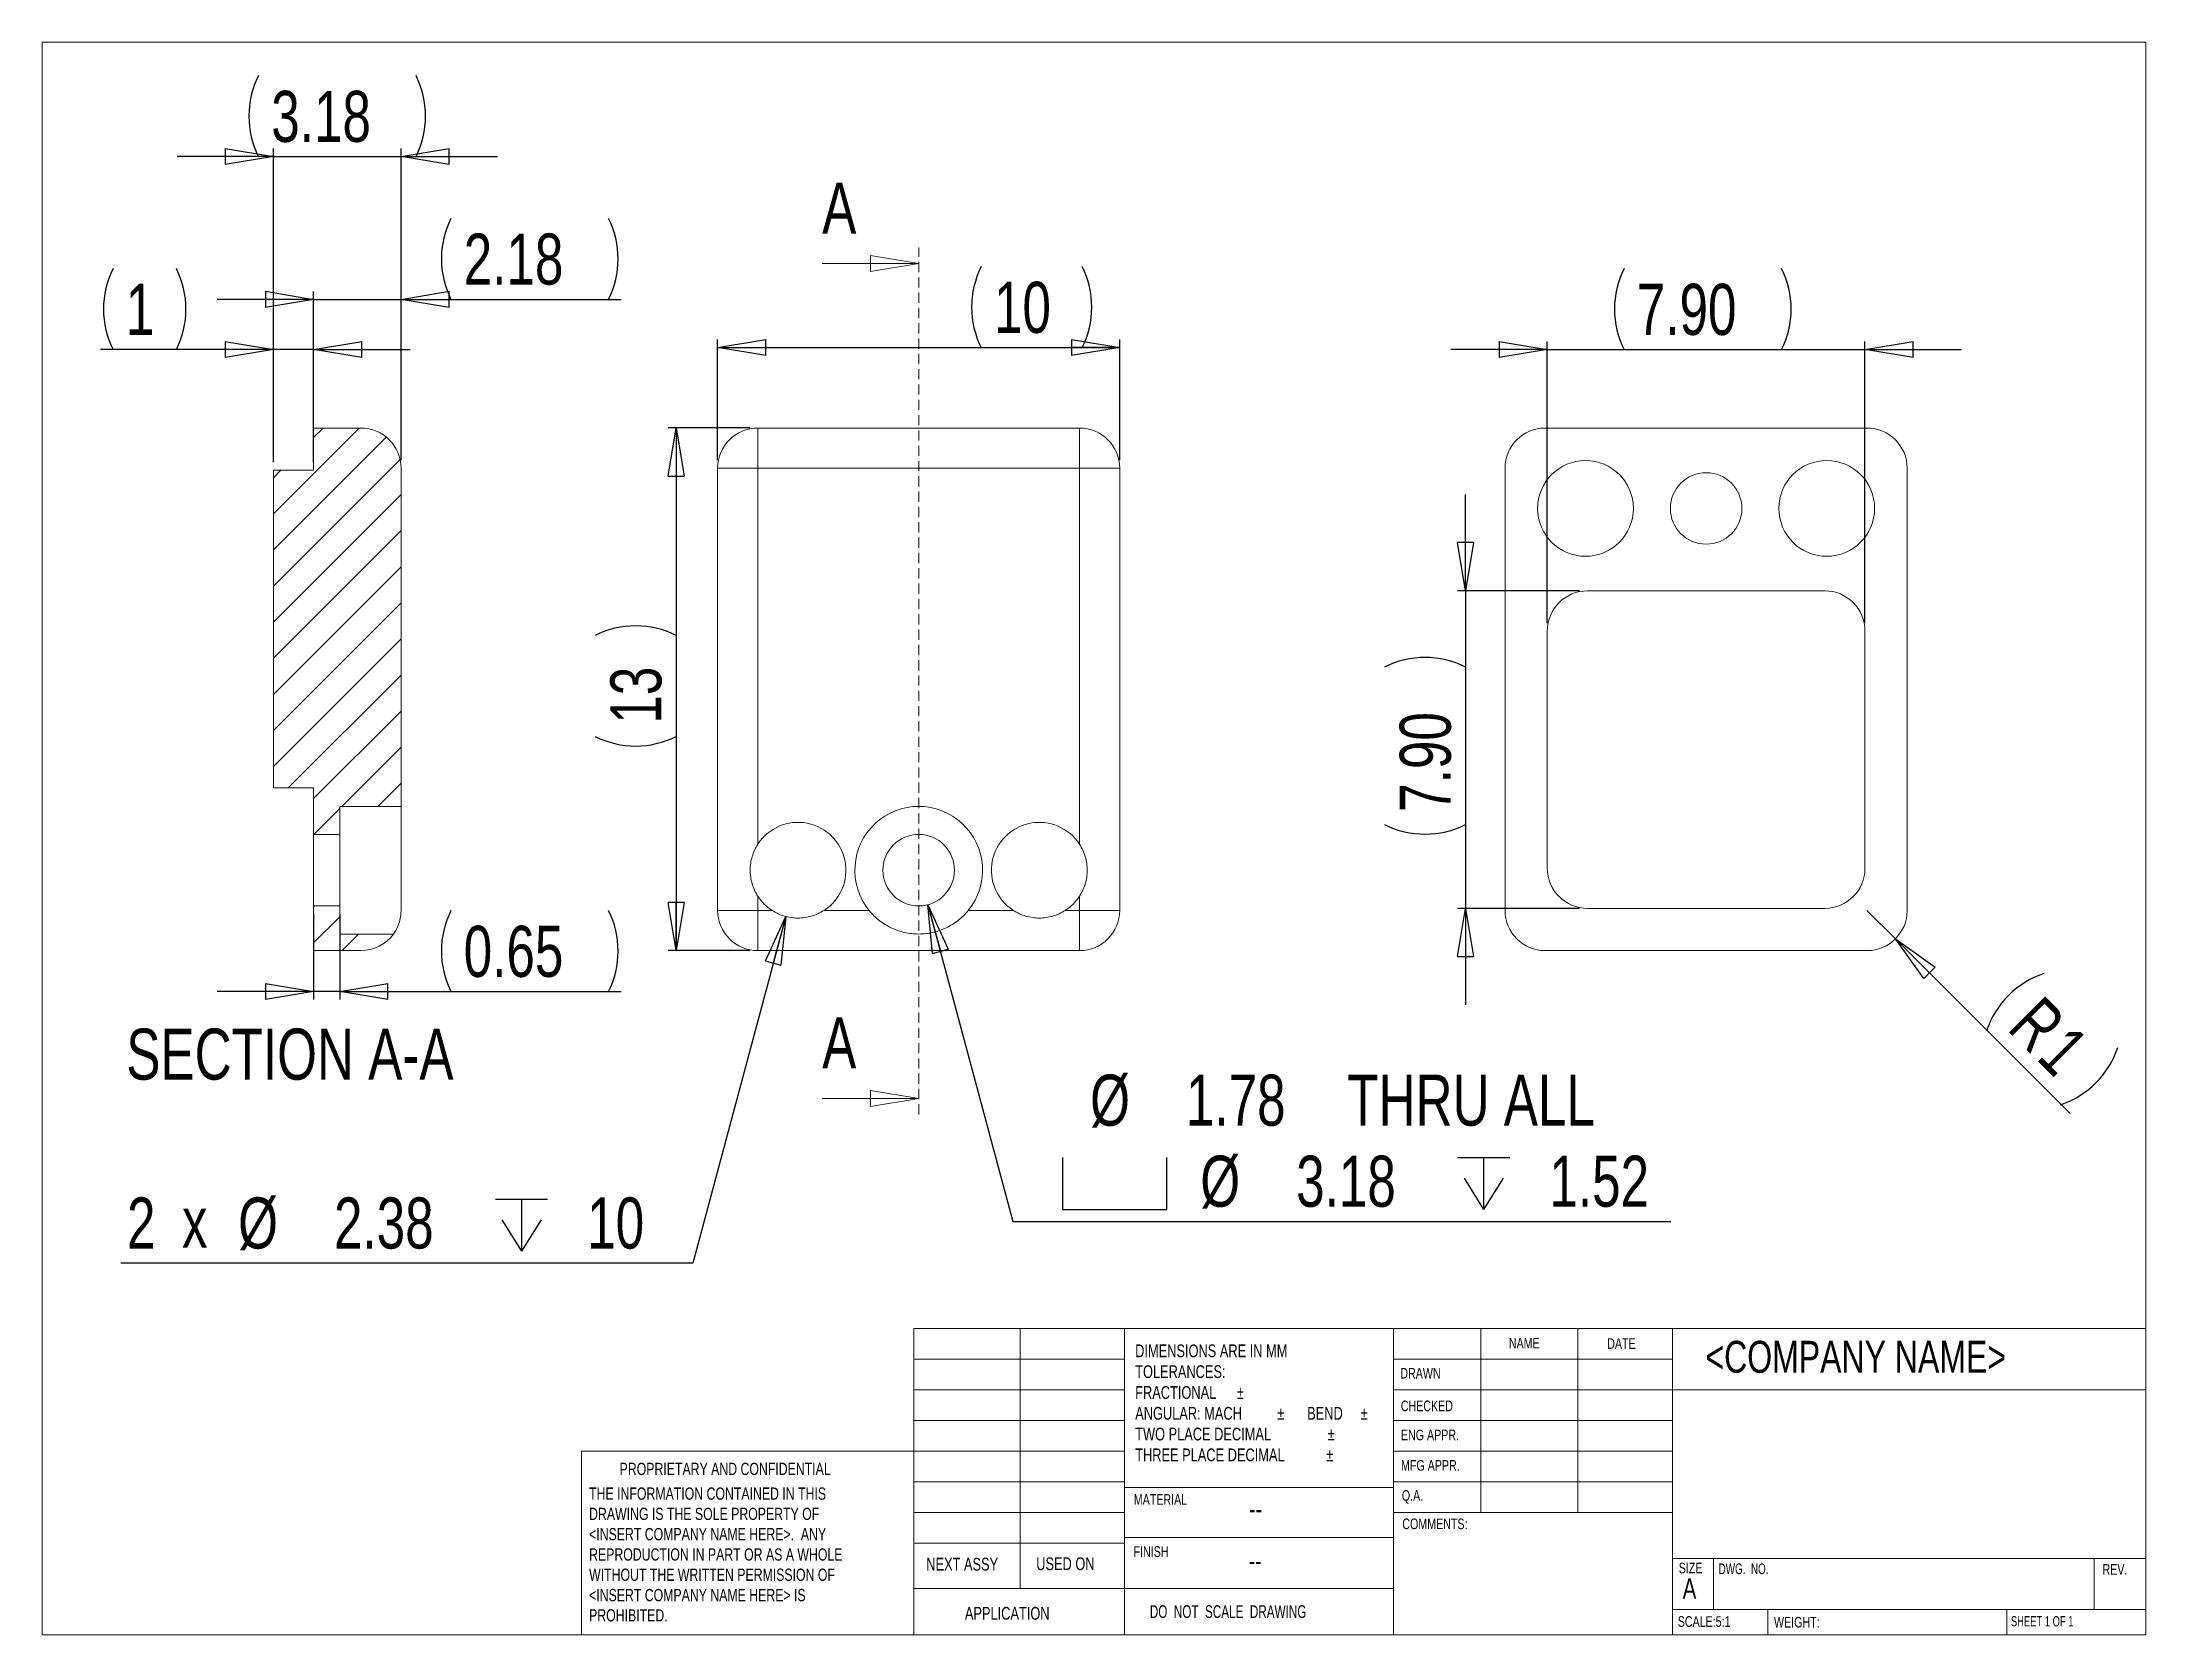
# Model space of a CAD drawing. Header units: millimetres. Extents: x 8 to 270, y 10 to 208.
import ezdxf

# ---------------------------------------------------------------- set-up
doc = ezdxf.new("R2010")
doc.units = ezdxf.units.MM
doc.linetypes.add('HIDDEN', pattern=[1.905, 1.27, -0.635])
doc.layers.add('FORMAT', color=7, linetype='Continuous')
doc.styles.add('SLDTEXTSTYLE0', font='TXT', dxfattribs={"width": 0.75})
doc.styles.add('SLDTEXTSTYLE1', font='TXT', dxfattribs={"width": 0.694444})
doc.styles.add('SLDTEXTSTYLE2', font='TXT', dxfattribs={"width": 0.684783})
doc.styles.add('SLDTEXTSTYLE3', font='TXT', dxfattribs={"width": 0.6875})
doc.dimstyles.new('SLDDIMSTYLE0', dxfattribs={"dimtxt": 6.35, "dimasz": 5.9944, "dimexe": 0, "dimexo": 0.0625, "dimgap": 1.5875, "dimtad": 1, "dimtoh": 1, "dimlfac": 0.2, "dimrnd": 1e-09, "dimzin": 4, "dimdsep": 46, "dimtxsty": 'SLDTEXTSTYLE0', "dimblk1": 'CLOSED', "dimblk2": 'CLOSED', "dimsah": 1, "dimcen": 0.09, "dimadec": 0, "dimazin": 0, "dimtfac": 1, "dimtofl": 0, "dimtmove": 0, "dimatfit": 3, "dimldrblk": 'CLOSED', "dimfxl": 1, "dimtolj": 1, "dimtzin": 12, "dimarcsym": 0})
doc.dimstyles.new('SLDDIMSTYLE1', dxfattribs={"dimtxt": 6.35, "dimasz": 5.9944, "dimexe": 0, "dimexo": 0.0625, "dimgap": 1.5875, "dimtad": 1, "dimtoh": 1, "dimlfac": 0.2, "dimrnd": 1e-09, "dimzin": 12, "dimdsep": 46, "dimtxsty": 'SLDTEXTSTYLE0', "dimblk1": 'CLOSED', "dimblk2": 'CLOSED', "dimsah": 1, "dimcen": 0.09, "dimadec": 0, "dimazin": 0, "dimtfac": 1, "dimtofl": 0, "dimtmove": 0, "dimatfit": 3, "dimldrblk": 'CLOSED', "dimfxl": 1, "dimtolj": 1, "dimtzin": 12, "dimarcsym": 0})
doc.dimstyles.new('SLDDIMSTYLE2', dxfattribs={"dimtxt": 6.35, "dimasz": 5.9944, "dimexe": 0, "dimexo": 0.0625, "dimgap": 1.5875, "dimtad": 1, "dimtoh": 1, "dimlfac": 0.2, "dimrnd": 1e-09, "dimzin": 12, "dimdsep": 46, "dimtxsty": 'SLDTEXTSTYLE0', "dimblk1": 'CLOSED', "dimblk2": 'CLOSED', "dimsah": 1, "dimcen": 0.09, "dimadec": 0, "dimazin": 0, "dimtfac": 1, "dimtofl": 0, "dimtmove": 0, "dimatfit": 3, "dimldrblk": 'CLOSED', "dimfxl": 1, "dimtolj": 1, "dimtzin": 12, "dimarcsym": 0})
doc.dimstyles.new('SLDDIMSTYLE3', dxfattribs={"dimtxt": 6.35, "dimasz": 5.9944, "dimexe": 0, "dimexo": 0.0625, "dimgap": 1.5875, "dimtad": 0, "dimtih": 1, "dimtoh": 1, "dimdec": 0, "dimlfac": 0.2, "dimrnd": 1e-09, "dimzin": 12, "dimdsep": 46, "dimtxsty": 'SLDTEXTSTYLE0', "dimblk1": 'CLOSED', "dimblk2": 'CLOSED', "dimsah": 1, "dimcen": 0.09, "dimadec": 0, "dimazin": 0, "dimtfac": 1, "dimtofl": 0, "dimtmove": 0, "dimatfit": 3, "dimldrblk": 'CLOSED', "dimfxl": 1, "dimtolj": 1, "dimtzin": 12, "dimarcsym": 0})
doc.dimstyles.new('SLDDIMSTYLE4', dxfattribs={"dimtxt": 6.35, "dimasz": 5.9944, "dimexe": 0, "dimexo": 0.0625, "dimgap": 1.5875, "dimtad": 0, "dimtih": 1, "dimtoh": 1, "dimlfac": 0.2, "dimrnd": 1e-09, "dimzin": 12, "dimdsep": 46, "dimtxsty": 'SLDTEXTSTYLE0', "dimblk1": 'CLOSED', "dimblk2": 'CLOSED', "dimsah": 1, "dimcen": 0.09, "dimadec": 0, "dimazin": 0, "dimtfac": 1, "dimtofl": 0, "dimtmove": 0, "dimatfit": 3, "dimldrblk": 'CLOSED', "dimfxl": 1, "dimtolj": 1, "dimtzin": 12, "dimarcsym": 0})
doc.dimstyles.new('SLDDIMSTYLE5', dxfattribs={"dimtxt": 6.35, "dimasz": 5.9944, "dimexe": 0, "dimexo": 0.0625, "dimgap": 1.5875, "dimtad": 1, "dimtoh": 1, "dimlfac": 0.2, "dimrnd": 1e-09, "dimzin": 12, "dimdsep": 46, "dimtxsty": 'SLDTEXTSTYLE0', "dimblk1": 'CLOSED', "dimblk2": 'CLOSED', "dimsah": 1, "dimcen": 0.09, "dimadec": 0, "dimazin": 0, "dimtfac": 1, "dimtofl": 0, "dimtmove": 0, "dimatfit": 3, "dimldrblk": 'CLOSED', "dimfxl": 1, "dimtolj": 1, "dimtzin": 12, "dimarcsym": 0})

# ---------------------------------------------------------------- blocks, each defined once
blk = doc.blocks.new('SW_NOTE_0')
at = {"color": 0, "linetype": 'Continuous', "lineweight": 0, "attachment_point": 1, "style": 'SLDTEXTSTYLE0'}
for s, insert, char_height in [('DIMENSIONS ARE IN MM', (0, 2.05), 1.5875), ('TOLERANCES:', (0, -0.54), 1.5875), ('FRACTIONAL', (0, -3.13), 1.587), ('%%p', (12.64, -3.13), 1.587), ('ANGULAR: MACH', (0, -5.72), 1.5875), ('%%p', (17.67, -5.72), 1.587), ('     BEND ', (19.18, -5.72), 1.587), ('%%p', (28.03, -5.72), 1.587), ('TWO PLACE DECIMAL    ', (0, -8.3), 1.5875), ('%%p', (23.92, -8.3), 1.587), ('THREE PLACE DECIMAL  ', (0, -10.89), 1.5875), ('%%p', (23.78, -10.89), 1.587)]:
    blk.add_mtext(s, dxfattribs=dict(at, insert=insert, char_height=char_height))
blk = doc.blocks.new('SW_NOTE_1')
at = {"color": 0, "linetype": 'Continuous', "lineweight": 0, "char_height": 1.524, "attachment_point": 1, "style": 'SLDTEXTSTYLE0'}
for s, insert in [('THE INFORMATION CONTAINED IN THIS', (0, 1.96)), ('DRAWING IS THE SOLE PROPERTY OF', (0, -0.56)), ('<INSERT COMPANY NAME HERE>.  ANY ', (0, -3.08)), ('REPRODUCTION IN PART OR AS A WHOLE', (0, -5.61)), ('WITHOUT THE WRITTEN PERMISSION OF', (0, -8.13)), ('<INSERT COMPANY NAME HERE> IS ', (0, -10.66)), ('PROHIBITED.', (0, -13.18))]:
    blk.add_mtext(s, dxfattribs=dict(at, insert=insert))
blk = doc.blocks.new('_CLOSED')
at = {"color": 0, "linetype": 'ByBlock', "lineweight": -2}
for p, q in [((-1, 0.166667), (0, 0)), ((-1, 0.166667), (-1, -0.166667)), ((0, 0), (-1, -0.166667)), ((0, 0), (-1, 0))]:
    blk.add_line(p, q, dxfattribs=at)
blk = doc.blocks.new('*D4')
at = {"layer": 'FORMAT'}
for p, q in [((185.4, 139.83), (185.4, 151.81)), ((199.57, 139.83), (184.41, 139.83)), ((185.4, 139.83), (185.4, 100.33)), ((199.57, 100.33), (184.41, 100.33)), ((185.4, 100.33), (185.4, 88.34))]:
    blk.add_line(p, q, dxfattribs=at)
for centre, start, end in [((180.36, 120.26), 63.4349, 116.5651), ((180.36, 120.83), 243.4349, 296.5651)]:
    blk.add_arc(centre, 11.27, start, end, dxfattribs=at)
at = {"layer": 'FORMAT', "xscale": 5.9944, "yscale": 5.9944}
for p, rotation in [((185.4, 139.83, -7.44), 270), ((185.4, 100.33, -7.44), 90)]:
    blk.add_blockref('_CLOSED', p, dxfattribs=dict(at, rotation=rotation))
at = {"layer": 'FORMAT', "insert": (177.21, 112.34), "char_height": 6.35, "attachment_point": 1, "rotation": 90, "style": 'SLDTEXTSTYLE0'}
blk.add_mtext('7.90', dxfattribs=at)
blk = doc.blocks.new('*D5')
at = {"layer": 'FORMAT'}
for p, q in [((195.56, 135.82), (195.56, 170.82)), ((235.06, 135.82), (235.06, 170.82)), ((195.56, 169.83), (183.57, 169.83)), ((195.56, 169.83), (235.06, 169.83)), ((235.06, 169.83), (247.05, 169.83))]:
    blk.add_line(p, q, dxfattribs=at)
for centre, start, end in [((215.18, 174.86), 153.4349, 206.5651), ((214.62, 174.86), 333.4349, 26.5651)]:
    blk.add_arc(centre, 11.27, start, end, dxfattribs=at)
at = {"layer": 'FORMAT', "xscale": 5.9944, "yscale": 5.9944}
blk.add_blockref('_CLOSED', (195.56, 169.83, -7.44), dxfattribs=at)
at = {"layer": 'FORMAT', "xscale": 5.9944, "yscale": 5.9944, "rotation": 180}
blk.add_blockref('_CLOSED', (235.06, 169.83, -7.44), dxfattribs=at)
at = {"layer": 'FORMAT', "insert": (206.69, 178.01), "char_height": 6.35, "attachment_point": 1, "style": 'SLDTEXTSTYLE0'}
blk.add_mtext('7.90', dxfattribs=at)
blk = doc.blocks.new('*D6')
at = {"layer": 'FORMAT'}
for q in [(235.31, 100.08), (260.56, 74.83)]:
    blk.add_line((238.85, 96.54), q, dxfattribs=at)
for centre, start, end in [((260.87, 81.53), 108.4349, 161.5651), ((255.81, 86.59), 288.4349, 341.5651)]:
    blk.add_arc(centre, 11.27, start, end, dxfattribs=at)
at = {"layer": 'FORMAT', "xscale": 5.9944, "yscale": 5.9944, "rotation": 134.999999996}
blk.add_blockref('_CLOSED', (238.85, 96.54, -7.44), dxfattribs=at)
at = {"layer": 'FORMAT', "char_height": 6.35, "attachment_point": 1, "rotation": 315, "style": 'SLDTEXTSTYLE0'}
for s, insert in [('R', (257.09, 89.76)), ('1', (260.73, 86.12))]:
    blk.add_mtext(s, dxfattribs=dict(at, insert=insert))
blk = doc.blocks.new('*D7')
at = {"layer": 'FORMAT'}
for p, q in [((92.39, 156.07), (92.39, 171.07)), ((92.39, 170.08), (142.39, 170.08)), ((142.39, 156.07), (142.39, 171.07))]:
    blk.add_line(p, q, dxfattribs=at)
for centre, start, end in [((135.24, 175.11), 153.4349, 206.5651), ((127.64, 175.11), 333.4349, 26.5651)]:
    blk.add_arc(centre, 11.27, start, end, dxfattribs=at)
at = {"layer": 'FORMAT', "xscale": 5.9944, "yscale": 5.9944, "rotation": 180}
blk.add_blockref('_CLOSED', (92.39, 170.08, 8.44), dxfattribs=at)
at = {"layer": 'FORMAT', "xscale": 5.9944, "yscale": 5.9944}
blk.add_blockref('_CLOSED', (142.39, 170.08, 8.44), dxfattribs=at)
at = {"layer": 'FORMAT', "insert": (126.75, 178.26), "char_height": 6.35, "attachment_point": 1, "style": 'SLDTEXTSTYLE0'}
blk.add_mtext('10', dxfattribs=at)
blk = doc.blocks.new('*D8')
at = {"layer": 'FORMAT'}
for p, q in [((96.4, 160.08), (86.24, 160.08)), ((87.23, 160.08), (87.23, 95.08)), ((96.4, 95.08), (86.24, 95.08))]:
    blk.add_line(p, q, dxfattribs=at)
for centre, start, end in [((82.19, 124.19), 63.4349, 116.5651), ((82.19, 131.79), 243.4349, 296.5651)]:
    blk.add_arc(centre, 11.27, start, end, dxfattribs=at)
at = {"layer": 'FORMAT', "xscale": 5.9944, "yscale": 5.9944}
for p, rotation in [((87.23, 160.08, 8.44), 90), ((87.23, 95.08, 8.44), 270)]:
    blk.add_blockref('_CLOSED', p, dxfattribs=dict(at, rotation=rotation))
at = {"layer": 'FORMAT', "insert": (79.04, 123.3), "char_height": 6.35, "attachment_point": 1, "rotation": 90, "style": 'SLDTEXTSTYLE0'}
blk.add_mtext('13', dxfattribs=at)
blk = doc.blocks.new('SW_SYMBOL_HOLE_DEPTH')
at = {"layer": 'FORMAT', "color": 0}
for p, q in [((0, 875), (800, 875)), ((400, 875), (400, 75)), ((100, 555), (400, 75)), ((700, 555), (400, 75))]:
    blk.add_line(p, q, dxfattribs=at)
blk = doc.blocks.new('*D9')
at = {"layer": 'FORMAT'}
for p, q in [((100.85, 99.33), (89.29, 56.19)), ((89.29, 56.19), (18.18, 56.19))]:
    blk.add_line(p, q, dxfattribs=at)
at = {"layer": 'FORMAT', "xscale": 5.9944, "yscale": 5.9944, "rotation": 75.003614909}
blk.add_blockref('_CLOSED', (100.85, 99.33, 8.44), dxfattribs=at)
at = {"layer": 'FORMAT', "xscale": 0.0081111328, "yscale": 0.0081111328, "zscale": 0.0081111328}
blk.add_blockref('SW_SYMBOL_HOLE_DEPTH', (64.75, 57.07), dxfattribs=at)
at = {"layer": 'FORMAT', "char_height": 6.35, "attachment_point": 1, "style": 'SLDTEXTSTYLE0'}
for s, insert in [('2', (18.94, 64.37)), (' x ', (24, 64.47)), ('%%c', (32.76, 64.37)), ('2.38', (44.68, 64.37)), ('10', (76.17, 64.37))]:
    blk.add_mtext(s, dxfattribs=dict(at, insert=insert))
blk = doc.blocks.new('SW_SYMBOL_HOLE_SPOT')
at = {"layer": 'FORMAT', "color": 0}
for p, q in [((0, 875), (0, 75)), ((1600, 75), (1600, 875)), ((0, 75), (1600, 75))]:
    blk.add_line(p, q, dxfattribs=at)
blk = doc.blocks.new('*D11')
at = {"layer": 'FORMAT'}
for p, q in [((118.54, 100.78), (129.1, 61.38)), ((129.1, 61.38), (210.94, 61.38))]:
    blk.add_line(p, q, dxfattribs=at)
at = {"layer": 'FORMAT', "xscale": 5.9944, "yscale": 5.9944, "rotation": 104.9979585439}
blk.add_blockref('_CLOSED', (118.54, 100.78, 8.44), dxfattribs=at)
at = {"layer": 'FORMAT', "xscale": 0.0081111328, "yscale": 0.0081111328, "zscale": 0.0081111328}
for name, p in [('SW_SYMBOL_HOLE_SPOT', (135.27, 62.26)), ('SW_SYMBOL_HOLE_DEPTH', (184.4, 62.26))]:
    blk.add_blockref(name, p, dxfattribs=at)
at = {"layer": 'FORMAT', "char_height": 6.35, "attachment_point": 1, "style": 'SLDTEXTSTYLE0'}
for s, insert in [('%%c', (138.71, 79.65)), ('1.78', (150.62, 79.65)), ('THRU ALL', (170.69, 79.65)), ('%%c', (152.41, 69.57)), ('3.18', (164.33, 69.57)), ('1.52', (195.82, 69.57))]:
    blk.add_mtext(s, dxfattribs=dict(at, insert=insert))
blk = doc.blocks.new('*D13')
at = {"layer": 'FORMAT'}
for p, q in [((37.15, 193.83), (25.16, 193.83)), ((37.15, 155.82), (37.15, 194.82)), ((37.15, 193.83), (53.02, 193.83)), ((53.02, 156.07), (53.02, 194.82)), ((53.02, 193.83), (65.01, 193.83))]:
    blk.add_line(p, q, dxfattribs=at)
for centre, start, end in [((45.37, 198.86), 153.4349, 206.5651), ((44.8, 198.86), 333.4349, 26.5651)]:
    blk.add_arc(centre, 11.27, start, end, dxfattribs=at)
at = {"layer": 'FORMAT', "xscale": 5.9944, "yscale": 5.9944}
blk.add_blockref('_CLOSED', (37.15, 193.83, 13), dxfattribs=at)
at = {"layer": 'FORMAT', "xscale": 5.9944, "yscale": 5.9944, "rotation": 180}
blk.add_blockref('_CLOSED', (53.02, 193.83, 13), dxfattribs=at)
at = {"layer": 'FORMAT', "insert": (36.88, 202.01), "char_height": 6.35, "attachment_point": 1, "style": 'SLDTEXTSTYLE0'}
blk.add_mtext('3.18', dxfattribs=at)
blk = doc.blocks.new('*D14')
at = {"layer": 'FORMAT'}
for p, q in [((37.15, 155.82), (37.15, 170.82)), ((42.15, 155.82), (42.15, 170.82)), ((37.15, 169.83), (15.63, 169.83)), ((42.15, 169.83), (37.15, 169.83)), ((42.15, 169.83), (54.14, 169.83))]:
    blk.add_line(p, q, dxfattribs=at)
for centre, start, end in [((27.29, 174.86), 153.4349, 206.5651), ((15, 174.86), 333.4349, 26.5651)]:
    blk.add_arc(centre, 11.27, start, end, dxfattribs=at)
at = {"layer": 'FORMAT', "xscale": 5.9944, "yscale": 5.9944}
for p, rotation in [((37.15, 169.83, 13), 360), ((42.15, 169.83, 13), 180)]:
    blk.add_blockref('_CLOSED', p, dxfattribs=dict(at, rotation=rotation))
at = {"layer": 'FORMAT', "insert": (18.8, 178.01), "char_height": 6.35, "attachment_point": 1, "style": 'SLDTEXTSTYLE0'}
blk.add_mtext('1', dxfattribs=at)
blk = doc.blocks.new('*D15')
at = {"layer": 'FORMAT'}
for p, q in [((42.15, 176.08), (30.16, 176.08)), ((42.15, 161.07), (42.15, 177.07)), ((42.15, 176.08), (53.02, 176.08)), ((53.02, 156.07), (53.02, 177.07)), ((53.02, 176.08), (80.41, 176.08))]:
    blk.add_line(p, q, dxfattribs=at)
for centre, start, end in [((69.3, 181.11), 153.4349, 206.5651), ((68.74, 181.11), 333.4349, 26.5651)]:
    blk.add_arc(centre, 11.27, start, end, dxfattribs=at)
at = {"layer": 'FORMAT', "xscale": 5.9944, "yscale": 5.9944}
blk.add_blockref('_CLOSED', (42.15, 176.08, 13), dxfattribs=at)
at = {"layer": 'FORMAT', "xscale": 5.9944, "yscale": 5.9944, "rotation": 180}
blk.add_blockref('_CLOSED', (53.02, 176.08, 13), dxfattribs=at)
at = {"layer": 'FORMAT', "insert": (60.81, 184.26), "char_height": 6.35, "attachment_point": 1, "style": 'SLDTEXTSTYLE0'}
blk.add_mtext('2.18', dxfattribs=at)
blk = doc.blocks.new('*D16')
at = {"layer": 'FORMAT'}
for p, q in [((42.15, 99.64), (42.15, 88.99)), ((45.4, 99.64), (45.4, 88.99)), ((42.15, 89.98), (30.16, 89.98)), ((45.4, 89.98), (42.15, 89.98)), ((45.4, 89.98), (80.41, 89.98))]:
    blk.add_line(p, q, dxfattribs=at)
for centre, start, end in [((69.3, 95.02), 153.4349, 206.5651), ((68.74, 95.02), 333.4349, 26.5651)]:
    blk.add_arc(centre, 11.27, start, end, dxfattribs=at)
at = {"layer": 'FORMAT', "xscale": 5.9944, "yscale": 5.9944}
for p, rotation in [((42.15, 89.98, 13), 360), ((45.4, 89.98, 13), 180)]:
    blk.add_blockref('_CLOSED', p, dxfattribs=dict(at, rotation=rotation))
at = {"layer": 'FORMAT', "insert": (60.81, 98.16), "char_height": 6.35, "attachment_point": 1, "style": 'SLDTEXTSTYLE0'}
blk.add_mtext('0.65', dxfattribs=at)

msp = doc.modelspace()

# ---------------------------------------------------------------- hatches: boundary and pattern name
at = {"linetype": 'Continuous', "lineweight": 0}
h = msp.add_hatch(dxfattribs=at)
h.set_pattern_fill('ANSI31', style=0)
edge = h.paths.add_edge_path(flags=0)
edge.add_line((37.147, 154.825), (37.147, 115.325))
edge.add_line((37.147, 115.325), (42.147, 115.325))
edge.add_line((42.147, 115.325), (42.147, 109.52))
edge.add_line((42.147, 109.52), (45.402, 109.52))
edge.add_line((45.402, 109.52), (45.402, 113.013))
edge.add_line((45.402, 113.013), (53.022, 113.013))
edge.add_line((53.022, 113.013), (53.022, 155.075))
edge.add_arc((48.022, 155.075), 5, 0, 90)
edge.add_line((48.022, 160.075), (42.147, 160.075))
edge.add_line((42.147, 160.075), (42.147, 154.825))
edge.add_line((42.147, 154.825), (37.147, 154.825))
h = msp.add_hatch(dxfattribs=at)
h.set_pattern_fill('ANSI31', style=0)
edge = h.paths.add_edge_path(flags=0)
edge.add_line((42.147, 100.63), (42.147, 95.075))
edge.add_line((42.147, 95.075), (48.022, 95.075))
edge.add_arc((48.022, 100.075), 5, 270, 324.0202)
edge.add_line((52.068, 97.138), (45.402, 97.138))
edge.add_line((45.402, 97.138), (45.402, 100.63))
edge.add_line((45.402, 100.63), (42.147, 100.63))

# ---------------------------------------------------------------- linework, layer by layer
at = {"color": 8, "linetype": 'Continuous', "lineweight": 0}
for p, q in [((8.38, 208.079), (270, 208.079)), ((8.38, 208.079), (8.38, 9.959)), ((270, 9.959), (270, 208.079)), ((116.775, 9.959), (116.775, 48.059)), ((116.775, 48.059), (143, 48.059)), ((130.027, 48.059), (130.027, 15.736)), ((143, 9.959), (143, 48.059)), ((143, 48.059), (270, 48.059)), ((176.452, 48.059), (176.452, 9.959)), ((187.285, 48.059), (187.285, 25.199)), ((199.377, 48.059), (199.377, 25.199)), ((211.114, 48.059), (211.114, 9.959)), ((116.775, 44.249), (143, 44.249)), ((176.452, 44.249), (211.114, 44.249)), ((116.775, 40.439), (143, 40.439)), ((176.452, 40.439), (270, 40.439)), ((116.775, 36.629), (143, 36.629)), ((176.452, 36.629), (211.114, 36.629)), ((116.775, 32.819), (75.44, 32.819)), ((75.44, 32.819), (75.44, 9.959)), ((116.775, 32.819), (143, 32.819)), ((176.452, 32.819), (211.114, 32.819)), ((116.775, 29.009), (143, 29.009)), ((176.452, 29.009), (211.114, 29.009)), ((176.452, 28.314), (143, 28.314)), ((116.775, 25.199), (143, 25.199)), ((176.452, 25.199), (211.114, 25.199)), ((116.775, 21.389), (143, 21.389)), ((143, 22.086), (176.452, 22.086)), ((211.114, 19.484), (270, 19.484)), ((216.212, 19.484), (216.212, 13.134)), ((263.57, 19.484), (263.57, 13.134)), ((143, 15.736), (116.775, 15.736)), ((143, 15.736), (176.452, 15.736)), ((211.114, 13.134), (270, 13.134)), ((222.99, 13.134), (222.99, 9.959)), ((252.694, 13.134), (252.694, 9.959)), ((270, 9.959), (8.38, 9.959))]:
    msp.add_line(p, q, dxfattribs=at)
at = {"color": 7, "linetype": 'Continuous', "lineweight": 0}
for p, q in [((105.389, 180.527), (117.389, 180.527)), ((105.389, 76.69), (117.389, 76.69))]:
    msp.add_line(p, q, dxfattribs=at)
at = {"color": 7, "linetype": 'HIDDEN', "lineweight": 0}
msp.add_line((117.389, 74.69), (117.389, 182.527), dxfattribs=at)
at = {"color": 7, "linetype": 'Continuous', "lineweight": 15}
for p, q in [((42.147, 154.825), (42.147, 160.075)), ((48.022, 160.075), (42.147, 160.075)), ((97.389, 155.075), (97.389, 160.075)), ((97.389, 160.075), (137.389, 160.075)), ((137.389, 160.075), (137.389, 155.075)), ((235.31, 160.075), (195.31, 160.075)), ((42.147, 154.825), (37.147, 154.825)), ((37.147, 154.825), (37.147, 115.325)), ((53.022, 113.013), (53.022, 155.075)), ((97.389, 155.075), (92.389, 155.075)), ((92.389, 100.075), (92.389, 155.075)), ((97.389, 155.075), (97.389, 108.306)), ((137.389, 155.075), (97.389, 155.075)), ((137.389, 108.306), (137.389, 155.075)), ((142.389, 155.075), (137.389, 155.075)), ((142.389, 155.075), (142.389, 100.075)), ((190.31, 155.075), (190.31, 100.075)), ((240.31, 100.075), (240.31, 155.075)), ((230.06, 139.825), (200.56, 139.825)), ((195.56, 134.825), (195.56, 105.325)), ((235.06, 105.325), (235.06, 134.825)), ((37.147, 115.325), (42.147, 115.325)), ((42.147, 109.52), (42.147, 115.325)), ((45.402, 113.013), (53.022, 113.013)), ((45.402, 109.52), (45.402, 113.013)), ((53.022, 100.075), (53.022, 113.013)), ((42.147, 109.52), (45.402, 109.52)), ((42.147, 109.52), (42.147, 100.63)), ((45.402, 100.63), (45.402, 109.52)), ((45.402, 100.63), (42.147, 100.63)), ((42.147, 95.075), (42.147, 100.63)), ((45.402, 97.138), (45.402, 100.63)), ((97.389, 100.075), (92.389, 100.075)), ((97.389, 101.844), (97.389, 100.075)), ((97.389, 100.075), (99.158, 100.075)), ((97.389, 100.075), (97.389, 95.075)), ((105.62, 100.075), (111.224, 100.075)), ((123.554, 100.075), (129.158, 100.075)), ((135.62, 100.075), (137.389, 100.075)), ((137.389, 100.075), (137.389, 101.844)), ((137.389, 95.075), (137.389, 100.075)), ((142.389, 100.075), (137.389, 100.075)), ((200.56, 100.325), (230.06, 100.325)), ((52.068, 97.138), (45.402, 97.138)), ((42.147, 95.075), (48.022, 95.075)), ((137.389, 95.075), (97.389, 95.075)), ((195.31, 95.075), (235.31, 95.075))]:
    msp.add_line(p, q, dxfattribs=at)
for centre, radius in [((200.31, 150.075), 5.953), ((215.31, 150.075), 4.445), ((230.31, 150.075), 5.953), ((117.389, 105.075), 4.445)]:
    msp.add_circle(centre, radius, dxfattribs=at)
for centre, radius, start, end in [((48.022, 155.075), 5, 0, 90), ((97.389, 155.075), 5, 90, 180), ((137.389, 155.075), 5, 0, 90), ((195.31, 155.075), 5, 90, 180), ((235.31, 155.075), 5, 0, 90), ((200.56, 134.825), 5, 90, 180), ((230.06, 134.825), 5, 0, 90), ((117.389, 105.075), 7.938, 320.95569, 219.04431), ((102.389, 105.075), 5.953, 302.87097, 147.12903), ((132.389, 105.075), 5.953, 32.87097, 237.12903), ((200.56, 105.325), 5, 180, 270), ((230.06, 105.325), 5, 270, 0), ((97.389, 100.075), 5, 180, 270), ((102.389, 105.075), 5.953, 212.87097, 237.12903), ((132.389, 105.075), 5.953, 302.87097, 327.12903), ((137.389, 100.075), 5, 270, 0), ((195.31, 100.075), 5, 180, 270), ((235.31, 100.075), 5, 270, 0), ((48.022, 100.075), 5, 270, 324.0202)]:
    msp.add_arc(centre, radius, start, end, dxfattribs=at)
for points, knots in [([(97.389, 108.306), (97.077, 107.824), (96.842, 107.309), (96.519, 106.217), (96.436, 105.648), (96.435, 104.513), (96.518, 103.939), (96.837, 102.853), (97.077, 102.327), (97.389, 101.844)], [0, 0, 0, 0, 0.25, 0.25, 0.5, 0.5, 0.75, 0.75, 1, 1, 1, 1]), ([(137.389, 101.844), (137.701, 102.327), (137.936, 102.841), (138.259, 103.934), (138.342, 104.503), (138.343, 105.638), (138.26, 106.211), (137.941, 107.298), (137.701, 107.824), (137.389, 108.306)], [0, 0, 0, 0, 0.25, 0.25, 0.5, 0.5, 0.75, 0.75, 1, 1, 1, 1]), ([(52.068, 97.138), (52.068, 97.138), (52.119, 97.205), (52.29, 97.466), (52.409, 97.661), (52.65, 98.162), (52.773, 98.474), (52.959, 99.197), (53.022, 99.608), (53.022, 100.075)], [0, 0, 0, 0, 0.25, 0.25, 0.5, 0.5, 0.75, 0.75, 1, 1, 1, 1]), ([(99.158, 100.075), (99.641, 99.764), (100.155, 99.528), (101.248, 99.205), (101.816, 99.123), (102.951, 99.122), (103.525, 99.204), (104.611, 99.524), (105.138, 99.764), (105.62, 100.075)], [0, 0, 0, 0, 0.25, 0.25, 0.5, 0.5, 0.75, 0.75, 1, 1, 1, 1]), ([(111.224, 100.075), (111.603, 99.608), (112.023, 99.197), (112.943, 98.474), (113.446, 98.162), (114.496, 97.661), (115.054, 97.466), (116.202, 97.205), (116.788, 97.138), (117.989, 97.138), (118.576, 97.205), (119.723, 97.466), (120.282, 97.661), (121.331, 98.162), (121.834, 98.474), (122.754, 99.197), (123.175, 99.608), (123.554, 100.075)], [0, 0, 0, 0, 0.125, 0.125, 0.25, 0.25, 0.375, 0.375, 0.5, 0.5, 0.625, 0.625, 0.75, 0.75, 0.875, 0.875, 1, 1, 1, 1]), ([(129.158, 100.075), (129.641, 99.764), (130.155, 99.528), (131.248, 99.205), (131.816, 99.123), (132.951, 99.122), (133.525, 99.204), (134.611, 99.524), (135.138, 99.764), (135.62, 100.075)], [0, 0, 0, 0, 0.25, 0.25, 0.5, 0.5, 0.75, 0.75, 1, 1, 1, 1])]:
    msp.add_open_spline(points, degree=3, knots=knots, dxfattribs=at)

# ---------------------------------------------------------------- block references
at = {"color": 7, "linetype": 'Continuous', "lineweight": 0, "xscale": 6, "yscale": 6, "rotation": 360}
for p in [(117.389, 180.527), (117.389, 76.69)]:
    msp.add_blockref('_CLOSED', p, dxfattribs=at)
at = {"color": 8, "linetype": 'Continuous', "lineweight": 0}
for name, p in [('SW_NOTE_0', (144.312, 44.039)), ('SW_NOTE_1', (76.405, 26.339))]:
    msp.add_blockref(name, p, dxfattribs=at)

# ---------------------------------------------------------------- texts
at = {"color": 7, "linetype": 'Continuous', "char_height": 6.35, "attachment_point": 1, "style": 'SLDTEXTSTYLE0'}
for insert in [(105.389, 190.605), (105.389, 86.768)]:
    msp.add_mtext('A', dxfattribs=dict(at, insert=insert))
at = {"color": 8, "linetype": 'Continuous', "lineweight": 0, "attachment_point": 1}
for s, insert, char_height, style in [('NAME', (190.783, 46.911), 1.3229, 'SLDTEXTSTYLE0'), ('DATE', (203.011, 46.86), 1.3229, 'SLDTEXTSTYLE0'), ('<COMPANY NAME>', (215.225, 46.539), 3.96875, 'SLDTEXTSTYLE0'), ('DRAWN', (177.284, 43.166), 1.3229, 'SLDTEXTSTYLE0'), ('CHECKED', (177.345, 39.108), 1.3229, 'SLDTEXTSTYLE0'), ('ENG APPR.', (177.358, 35.491), 1.3229, 'SLDTEXTSTYLE0'), ('PROPRIETARY AND CONFIDENTIAL', (80.202, 31.372), 1.524, 'SLDTEXTSTYLE0'), ('MFG APPR.', (177.37, 31.709), 1.3229, 'SLDTEXTSTYLE0'), ('MATERIAL', (144.138, 27.469), 1.3229, 'SLDTEXTSTYLE0'), ('Q.A.', (177.468, 27.966), 1.3229, 'SLDTEXTSTYLE0'), ('--', (158.494, 26.814), 2.3813, 'SLDTEXTSTYLE0'), ('COMMENTS:', (177.53, 24.437), 1.3229, 'SLDTEXTSTYLE0'), ('FINISH', (144.108, 20.99), 1.3229, 'SLDTEXTSTYLE0'), ('NEXT ASSY', (118.333, 19.554), 1.5875, 'SLDTEXTSTYLE0'), ('USED ON', (132.002, 19.608), 1.5875, 'SLDTEXTSTYLE0'), ('--', (158.43, 20.377), 2.3813, 'SLDTEXTSTYLE0'), ('SIZE', (211.902, 18.948), 1.3229, 'SLDTEXTSTYLE0'), ('DWG.  NO.', (216.854, 18.844), 1.3229, 'SLDTEXTSTYLE1'), ('REV.', (264.605, 18.765), 1.3229, 'SLDTEXTSTYLE0'), ('A', (212.391, 16.996), 2.54, 'SLDTEXTSTYLE0'), ('APPLICATION', (123.137, 13.442), 1.5875, 'SLDTEXTSTYLE0'), ('DO  NOT  SCALE  DRAWING', (146.134, 13.653), 1.5875, 'SLDTEXTSTYLE2'), ('SCALE:5:1', (211.779, 12.288), 1.3229, 'SLDTEXTSTYLE0'), ('WEIGHT:', (223.748, 12.198), 1.3229, 'SLDTEXTSTYLE0'), ('SHEET 1 OF 1', (253.207, 12.293), 1.27, 'SLDTEXTSTYLE3')]:
    msp.add_mtext(s, dxfattribs=dict(at, insert=insert, char_height=char_height, style=style))
at = {"layer": 'FORMAT', "insert": (18.856, 85.375), "char_height": 6.35, "attachment_point": 1, "style": 'SLDTEXTSTYLE0'}
msp.add_mtext('SECTION A-A', dxfattribs=at)

# ---------------------------------------------------------------- dimensions: what is measured, and where the dimension line sits
at = {"layer": 'FORMAT'}
for base, p1, p2, dimstyle, picture, middle in [((53.022261726, 193.82543152), (37.147261726, 154.82543152), (53.022261726, 155.07543152), 'SLDDIMSTYLE5', '*D13', (45.084761726, 193.82543152)), ((53.022261726, 176.07543152), (42.147261726, 160.07543152), (53.022261726, 155.07543152), 'SLDDIMSTYLE5', '*D15', (69.022261726, 176.07543152)), ((37.147, 169.825), (42.147, 154.825), (37.147, 154.825), 'SLDDIMSTYLE5', '*D14', (21.147, 169.825)), ((142.389, 170.075), (92.389, 155.075), (142.389, 155.075), 'SLDDIMSTYLE2', '*D7', (131.437, 170.075)), ((235.06, 169.825), (195.56, 134.825), (235.06, 134.825), 'SLDDIMSTYLE0', '*D5', (214.902, 169.825)), ((42.147, 89.977), (45.402, 100.63), (42.147, 100.63), 'SLDDIMSTYLE5', '*D16', (69.022, 89.977))]:
    dim = msp.add_linear_dim(base=base, p1=p1, p2=p2, text='(<>)', dimstyle=dimstyle, dxfattribs=at)
    dim.commit()
    dim.dimension.update_dxf_attribs({"geometry": picture, "text_midpoint": middle, "dimtype": 160})
for base, p1, p2, dimstyle, picture, middle in [((87.228, 95.075), (97.389, 160.075), (97.389, 95.075), 'SLDDIMSTYLE2', '*D8', (87.228, 127.989)), ((185.398, 100.325), (200.56, 139.825), (200.56, 100.325), 'SLDDIMSTYLE0', '*D4', (185.398, 120.546))]:
    dim = msp.add_linear_dim(base=base, p1=p1, p2=p2, angle=90, text='(<>)', dimstyle=dimstyle, dxfattribs=at)
    dim.commit()
    dim.dimension.update_dxf_attribs({"geometry": picture, "text_midpoint": middle, "dimtype": 160})
dim = msp.add_diameter_dim_2p(p1=(116.236, 109.379), p2=(118.539, 100.782), text='<> THRU ALL\\P{\\fGDT;v}%%c 3.18 {\\fGDT;x} 1.52\\P', dimstyle='SLDDIMSTYLE4', dxfattribs=at)
dim.commit()
dim.dimension.update_dxf_attribs({"geometry": '*D11', "text_midpoint": (171.516, 71.555), "dimtype": 163})
dim = msp.add_radius_dim(center=(102.389, 105.075), mpoint=(100.849, 99.325), text='<> x %%c 2.38 {\\fGDT;x} 10\\P', dimstyle='SLDDIMSTYLE3', override={"dimpost": '<>'}, dxfattribs=at)
dim.commit()
dim.dimension.update_dxf_attribs({"geometry": '*D9', "text_midpoint": (52.236, 61.272), "dimtype": 164})
dim = msp.add_radius_dim(center=(235.31, 100.075), mpoint=(238.845, 96.54), text='(<>)', dimstyle='SLDDIMSTYLE1', dxfattribs=at)
dim.commit()
dim.dimension.update_dxf_attribs({"geometry": '*D6', "text_midpoint": (255.149, 80.236), "dimtype": 164})

doc.saveas('drawing.dxf')
